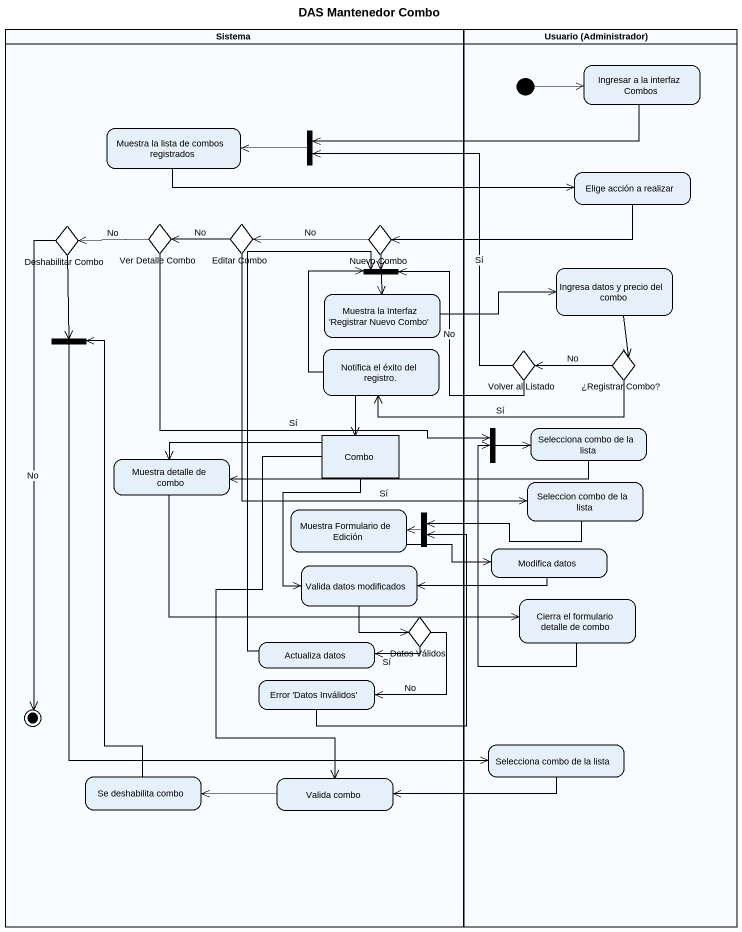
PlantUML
@startuml
title DAS Mantenedor Combo
hide empty description
state Sistema <<partition>> {
  state "Muestra la lista de combos registrados" as Muestra_la_lista_de_combos
  state fork1 <<join>>
  state "Deshabilitar Combo" as Deshabilitar_Combo <<choice>>
  state "Ver Detalle Combo" as Ver_Detalle_Combo <<choice>>
  state "Editar Combo" as Editar_Combo <<choice>>
  state "Nuevo Combo" as Nuevo_Combo <<choice>>
  state "Muestra la Interfaz 'Registrar Nuevo Combo'" as Muestra_la_Interfaz
  state fork2 <<join>>
  state fork3 <<join>>
  state "Notifica el éxito del registro." as Notifica_el_éxito_del
  state Combo <<object>>
  state "Muestra detalle de combo" as Muestra_detalle_de_combo
  state "Muestra Formulario de Edición" as Muestra_Formulario_de
  state fork5 <<join>>
  state "Valida datos modificados" as Valida_datos_modificados
  state "Actualiza datos" as Actualiza_datos
  state "Datos Válidos" as Datos_Válidos <<choice>>
  state "Error 'Datos Inválidos'" as Error_Datos_Inválidos
  state "Se deshabilita combo" as Se_deshabilita_combo
  state "Valida combo" as Valida_combo
  Deshabilitar_Combo --> [*] : No
}
state "Usuario (Administrador)" as Usuario_Administrador <<partition>> {
  state "Ingresar a la interfaz Combos" as Ingresar_a_la_interfaz
  state "Elige acción a realizar" as Elige_acción_a_realizar
  state "Ingresa datos y precio del combo" as Ingresa_datos_y_precio_del
  state "Volver al Listado" as Volver_al_Listado <<choice>>
  state "¿Registrar Combo?" as Registrar_Combo <<choice>>
  state fork4 <<join>>
  state "Selecciona combo de la lista" as Selecciona_combo_de_la_lista
  state "Seleccion combo de la lista" as Seleccion_combo_de_la_lista
  state "Modifica datos" as Modifica_datos
  state "Cierra el formulario detalle de combo" as Cierra_el_formulario
  state "Selecciona combo de la lista" as Selecciona_combo_de_la_lista_2
  [*] -right-> Ingresar_a_la_interfaz
}
Ingresar_a_la_interfaz -left-> fork1
Muestra_la_lista_de_combos -right-> Elige_acción_a_realizar
fork1 -left-> Muestra_la_lista_de_combos
Elige_acción_a_realizar -left-> Nuevo_Combo
Deshabilitar_Combo --> fork3
Ver_Detalle_Combo -left-> Deshabilitar_Combo : No
Ver_Detalle_Combo --> fork4 : Sí
Editar_Combo -left-> Ver_Detalle_Combo : No
Editar_Combo --> Seleccion_combo_de_la_lista : Sí
Nuevo_Combo -left-> Editar_Combo : No
Nuevo_Combo --> fork2
Muestra_la_Interfaz -right-> Ingresa_datos_y_precio_del
fork2 --> Muestra_la_Interfaz
Ingresa_datos_y_precio_del --> Registrar_Combo
fork3 --> Selecciona_combo_de_la_lista_2
Notifica_el_éxito_del -up-> fork2
Notifica_el_éxito_del --> Combo
Volver_al_Listado -up-> fork1 : Sí
Volver_al_Listado -up-> fork2 : No
Registrar_Combo -left-> Notifica_el_éxito_del : Sí
Registrar_Combo -left-> Volver_al_Listado : No
Combo -left-> Muestra_detalle_de_combo
Combo --> Valida_datos_modificados
Combo --> Valida_combo
fork4 -right-> Selecciona_combo_de_la_lista
Selecciona_combo_de_la_lista -left-> Muestra_detalle_de_combo
Muestra_detalle_de_combo -right-> Cierra_el_formulario
Seleccion_combo_de_la_lista -left-> fork5
Muestra_Formulario_de -right-> Modifica_datos
fork5 -left-> Muestra_Formulario_de
Valida_datos_modificados --> Datos_Válidos
Modifica_datos -left-> Valida_datos_modificados
Cierra_el_formulario -up-> fork4
Actualiza_datos -up-> fork2
Datos_Válidos -left-> Actualiza_datos : Sí
Datos_Válidos --> Error_Datos_Inválidos : No
Error_Datos_Inválidos -up-> fork5
Selecciona_combo_de_la_lista_2 -left-> Valida_combo
Se_deshabilita_combo -up-> fork3
Valida_combo -left-> Se_deshabilita_combo
@enduml
